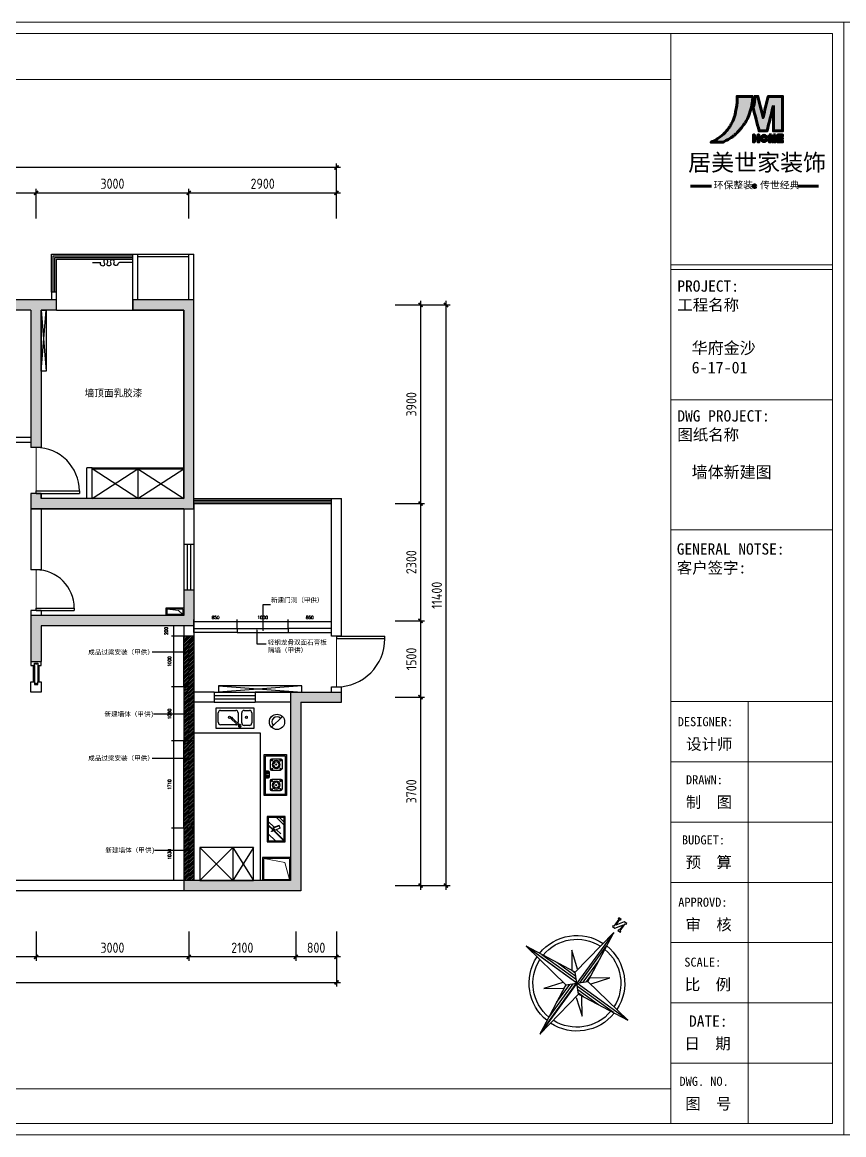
# Model space of a CAD drawing. Extents: x 643133 to 135659452, y -425133 to -387116.
# Drawn here: x 657887 to 674021, y -408958 to -387116 of the extents above; entities that cross this region are included whole.
import ezdxf
from ezdxf.enums import TextEntityAlignment as Align

# ---------------------------------------------------------------- set-up
doc = ezdxf.new("R2010")
doc.units = 0
doc.header["$LTSCALE"] = 10
doc.header["$MEASUREMENT"] = 0
doc.linetypes.add('ACAD_ISO03W100', pattern=[30, 12, -18])
for name, color, linetype in [('30', 30, 'Continuous'), ('34', 34, 'Continuous'), ('38', 38, 'Continuous')]:
    doc.layers.add(name, color=color, linetype=linetype)
doc.layers.add('极细线', color=250, linetype='Continuous', lineweight=9)
doc.layers.add('窗线', color=2, linetype='Continuous', lineweight=20)
doc.styles.add('12354', font='', dxfattribs={"height": 180})
doc.styles.add('ATT', font='')
doc.styles.get("Standard").update_dxf_attribs({"font": 'gbenor.shx', "bigfont": 'gbcbig.shx'})
doc.styles.add('外部标注', font='complex.shx')
doc.styles.get('12354').set_extended_font_data('SimSun')
doc.styles.get('ATT').set_extended_font_data('SimSun')
doc.dimstyles.new('平面布局内部', dxfattribs={"dimtxt": 60, "dimasz": 20, "dimexe": 40, "dimexo": 0, "dimgap": 50, "dimtad": 1, "dimdec": 0, "dimzin": 0, "dimdsep": 46, "dimtxsty": '外部标注', "dimblk": 'ARCHTICK', "dimcen": 5, "dimclrt": 56, "dimadec": 0, "dimazin": 0, "dimtfac": 1, "dimtdec": 0, "dimtmove": 2, "dimatfit": 3, "dimldrblk": 'DOT', "dimfxl": 40, "dimtolj": 1, "dimtzin": 0, "dimarcsym": 0})
pattern_1 = [(45, (23042.46, 0), (-17.6776695, 17.6776695), [])]

# ---------------------------------------------------------------- blocks, each defined once
blk = doc.blocks.new('_ArchTick')
at = {"color": 0, "linetype": 'ByBlock', "const_width": 0.4}
blk.add_lwpolyline([(-0.5, -0.5), (0.5, 0.5)], dxfattribs=at)
blk = doc.blocks.new('A$C64F16D03')
at = {"layer": '34'}
for p, q in [((0, 0), (0, 437)), ((0, 437), (805, 437)), ((805, 437), (805, 0)), ((805, 0), (0, 0))]:
    blk.add_line(p, q, dxfattribs=at)
at = {"layer": '38'}
for p, q in [((23, 23), (23, 414)), ((23, 414), (782, 414)), ((80, 152), (80, 328)), ((115, 304), (83, 336)), ((128, 317), (96, 348)), ((103, 351), (279, 351)), ((195, 250), (182, 237)), ((195, 224), (182, 237)), ((208, 237), (195, 250)), ((208, 237), (195, 224)), ((291, 345), (263, 317)), ((304, 332), (276, 304)), ((310, 312), (310, 149)), ((482, 157), (482, 328)), ((518, 304), (486, 336)), ((531, 317), (499, 348)), ((506, 351), (681, 351)), ((598, 250), (585, 237)), ((598, 224), (585, 237)), ((611, 237), (598, 250)), ((611, 237), (598, 224)), ((694, 345), (666, 317)), ((707, 332), (679, 304)), ((712, 312), (712, 149)), ((782, 414), (782, 23)), ((782, 23), (23, 23)), ((115, 170), (83, 138)), ((128, 157), (96, 125)), ((283, 121), (106, 121)), ((295, 125), (263, 157)), ((306, 139), (276, 170)), ((316, 41), (316, 76)), ((462, 41), (316, 41)), ((336, 96), (444, 96)), ((354, 89), (347, 89)), ((347, 89), (347, 47)), ((347, 47), (354, 47)), ((354, 47), (354, 89)), ((431, 89), (424, 89)), ((424, 89), (424, 47)), ((424, 47), (431, 47)), ((431, 47), (431, 89)), ((462, 76), (462, 41)), ((518, 170), (486, 139)), ((531, 157), (498, 125)), ((686, 121), (509, 121)), ((697, 125), (666, 157)), ((709, 139), (679, 170))]:
    blk.add_line(p, q, dxfattribs=at)
at = {"layer": '38', "extrusion": (0, 0, -1)}
for centre, major_axis, start_param, end_param in [((112, 318), (-24.2, 24.2), 5.791428, 6.791602), ((196, 237), (74, 74), 4.618638, 4.794652), ((196, 237), (0.1, 78.5), 0.002001, 6.285186), ((195, 237), (1.2, 54.2), -0.001459, 6.281726), ((196, 237), (-74, 74), 1.481365, 1.65738), ((269, 311), (-28.8, 28.8), 1.025948, 2.375237), ((515, 318), (24.2, 24.2), 4.220632, 5.220806), ((598, 237), (74, 74), 4.618638, 4.794652), ((598, 237), (-1.5, 78.5), 4.712165, 10.99535), ((597, 237), (1.2, 54.2), -0.001459, 6.281726), ((598, 237), (74, 74), -0.089431, 0.086584), ((672, 311), (28.8, 28.8), -0.544848, 0.80444), ((115, 155), (25.1, 25.1), 2.613084, 3.990153), ((196, 237), (-74, 74), 4.631682, 4.807697), ((196, 237), (-74, 74), 3.053506, 3.22952), ((278, 153), (-22.8, 22.8), 2.472582, 3.751118), ((340, 72), (17, 17), 4.07366, 5.336572), ((438, 73), (-16.7, 16.7), 1.017943, 2.245787), ((518, 155), (25.1, 25.1), 2.613084, 3.990153), ((598, 237), (-74, 74), 4.631682, 4.807697), ((598, 237), (74, 74), 1.482709, 1.658723), ((680, 153), (-22.8, 22.8), 2.472582, 3.751118)]:
    blk.add_ellipse(centre, major_axis=major_axis, ratio=1, start_param=start_param, end_param=end_param, dxfattribs=at)
for centre in [(350, 68), (427, 68)]:
    blk.add_ellipse(centre, major_axis=(15.2, 15.2), ratio=1, dxfattribs=at)
blk = doc.blocks.new('A$C3A500D27')
at = {"layer": '34'}
for p, q in [((750, 390), (0, 390)), ((0, 390), (0, 0)), ((750, 0), (750, 390)), ((0, 0), (750, 0))]:
    blk.add_line(p, q, dxfattribs=at)
at = {"layer": '38'}
for p, q in [((45, 93), (45, 287)), ((91, 338), (194, 338)), ((241, 287), (241, 93)), ((271, 338), (425, 192)), ((286, 358), (440, 211)), ((312, 93), (312, 274)), ((359, 326), (657, 326)), ((704, 274), (704, 93)), ((194, 41), (91, 41)), ((657, 41), (359, 41))]:
    blk.add_line(p, q, dxfattribs=at)
for centre, major_axis, start_param, end_param in [((91, 287), (0, 51.8), 0, 1.570796), ((194, 287), (0, 51.8), 4.712389, 6.283185), ((279, 347), (0, 29.3), 4.486408, 9.853152), ((280, 347), (0, 13.1), -0.559901, 2.287103), ((359, 274), (0, 51.8), 1.149758, 1.570796), ((359, 274), (0, 51.8), 0, 0.644111), ((657, 274), (0, 51.8), 4.712389, 6.283185), ((91, 93), (0, 51.8), 1.570796, 3.141593), ((150, 179), (0, 20.9), 1.570796326794602, 7.853981633974188), ((194, 93), (0, 51.8), 3.141593, 4.712389), ((359, 93), (0, 51.8), 1.570796, 3.141593), ((436, 198), (0, 13.9), -0.34506, 2.072262), ((437, 197), (0, 14.4), 1.987531, 6.022857), ((482, 179), (0, 20.9), 1.57079632679516, 7.853981633974747), ((657, 93), (0, 51.8), 3.141593, 4.712389)]:
    blk.add_ellipse(centre, major_axis=major_axis, ratio=0.9, start_param=start_param, end_param=end_param, dxfattribs=at)
blk = doc.blocks.new('A$C67BE44A5')
at = {"layer": '38'}
h = blk.add_hatch(dxfattribs=at)
h.set_pattern_fill('AR-RROOF', color=256, scale=10, angle=225, style=0)
h.set_pattern_definition([(135, (53484.17, 1336.87), (-215.5261, 574.7364), [3810, -508, 1270, -254]), (135, (53335.1, 1665.55), (418.48, 59.2697), [762, -83.82, 1524, -190.5]), (135, (53547.03, 1579.34), (-813.6112, 1054.28207), [2032, -355.6, 1016, -254])])
h.paths.add_polyline_path([(480, 330), (20, 330), (20, 20), (480, 20)])
h.paths.add_polyline_path([(232, 98), (175, 120), (216, 226), (262, 208), (285, 267, -0.606521), (296, 262)], flags=16)
at = {"layer": '34'}
for p, q in [((0, 0), (0, 350)), ((0, 350), (500, 350)), ((175, 120), (216, 226)), ((183, 117), (224, 223)), ((273, 204), (216, 226)), ((232, 98), (296, 262)), ((262, 208), (285, 267)), ((267, 221), (278, 228)), ((272, 229), (280, 235)), ((272, 217), (275, 220)), ((278, 238), (288, 248)), ((282, 250), (291, 256)), ((284, 258), (292, 263)), ((286, 264), (290, 264)), ((500, 350), (500, 0)), ((232, 98), (175, 120)), ((262, 208), (273, 204)), ((266, 211), (273, 214)), ((500, 0), (0, 0))]:
    blk.add_line(p, q, dxfattribs=at)
blk.add_arc((289, 262), 6.71, 3.1154, 128.0661, dxfattribs=at)
at = {"layer": '38'}
for p, q in [((20, 20), (20, 330)), ((20, 330), (480, 330)), ((480, 330), (480, 20)), ((480, 20), (20, 20))]:
    blk.add_line(p, q, dxfattribs=at)
blk = doc.blocks.new('A$C56AA40B8')
at = {"layer": '34'}
blk.add_circle((150, 150), 150, dxfattribs=at)
at = {"layer": '38'}
blk.add_line((256, 44), (44, 256), dxfattribs=at)
blk.add_arc((150, 150), 100, 315, 135, dxfattribs=at)
blk = doc.blocks.new('A$C2F4C2F6D')
at = {"layer": '34', "lineweight": 70}
h = blk.add_hatch(color=256, dxfattribs=at)
h.dxf.hatch_style = 1
edge = h.paths.add_edge_path()
edge.add_spline(control_points=[(739, 1367), (741, 1347), (745, 1304), (733, 1230), (722, 1159), (703, 1075), (674, 1004), (632, 932), (582, 861), (512, 804), (441, 747), (395, 727), (369, 716)], knot_values=[821.693615, 821.693615, 821.693615, 821.693615, 881.714285, 951.692164, 1042.873539, 1097.88705, 1211.017281, 1271.746573, 1347.160579, 1471.309437, 1537.857957, 1620.799899, 1620.799899, 1620.799899, 1620.799899], weights=[1, 1, 1, 1, 1, 1, 1, 1, 1, 1, 1, 1, 1], degree=3, periodic=0)
edge.add_spline(control_points=[(369, 716), (425, 716), (481, 716), (537, 716)], knot_values=[820.693615, 820.693615, 820.693615, 820.693615, 821.693615, 821.693615, 821.693615, 821.693615], weights=[1, 1, 1, 1], degree=3, periodic=0)
edge.add_spline(control_points=[(537, 716), (556, 726), (602, 749), (661, 783), (716, 827), (755, 866), (797, 912), (831, 959), (870, 1018), (901, 1075), (916, 1136), (936, 1188), (950, 1246), (959, 1299), (962, 1337), (962, 1359), (962, 1367)], knot_values=[0, 0, 0, 0, 63.625453, 157.471195, 201.223304, 273.64864, 324.749062, 388.755508, 445.405141, 541.77799, 574.43262, 635.347493, 707.473665, 753.740434, 797.337565, 820.693615, 820.693615, 820.693615, 820.693615], weights=[1, 1, 1, 1, 1, 1, 1, 1, 1, 1, 1, 1, 1, 1, 1, 1, 1], degree=3, periodic=0)
edge.add_spline(control_points=[(962, 1367), (888, 1367), (814, 1367), (739, 1367)], knot_values=[1620.799899, 1620.799899, 1620.799899, 1620.799899, 1621.799899, 1621.799899, 1621.799899, 1621.799899], weights=[1, 1, 1, 1], degree=3, periodic=0)
edge = h.paths.add_edge_path()
edge.add_spline(control_points=[(1109, 1067), (1084, 1167), (1060, 1267), (1035, 1367)], knot_values=[5, 5, 5, 5, 6, 6, 6, 6], weights=[1, 1, 1, 1], degree=3, periodic=0)
edge.add_spline(control_points=[(1035, 1367), (1020, 1367), (1006, 1367), (991, 1367)], knot_values=[6, 6, 6, 6, 7, 7, 7, 7], weights=[1, 1, 1, 1], degree=3, periodic=0)
edge.add_spline(control_points=[(991, 1367), (992, 1359), (993, 1338), (990, 1299), (982, 1253), (972, 1221), (967, 1205)], knot_values=[7, 7, 7, 7, 30.180111, 71.314603, 122.667075, 171.80595, 171.80595, 171.80595, 171.80595], weights=[1, 1, 1, 1, 1, 1, 1], degree=3, periodic=0)
edge.add_spline(control_points=[(967, 1205), (996, 1096), (1024, 987), (1053, 877)], knot_values=[171.80595, 171.80595, 171.80595, 171.80595, 172.80595, 172.80595, 172.80595, 172.80595], weights=[1, 1, 1, 1], degree=3, periodic=0)
edge.add_spline(control_points=[(1053, 877), (1091, 877), (1128, 877), (1166, 877)], knot_values=[172.80595, 172.80595, 172.80595, 172.80595, 173.80595, 173.80595, 173.80595, 173.80595], weights=[1, 1, 1, 1], degree=3, periodic=0)
edge.add_spline(control_points=[(1166, 877), (1196, 998), (1226, 1118), (1257, 1239)], knot_values=[173.80595, 173.80595, 173.80595, 173.80595, 174.80595, 174.80595, 174.80595, 174.80595], weights=[1, 1, 1, 1], degree=3, periodic=0)
edge.add_spline(control_points=[(1257, 1239), (1257, 1118), (1257, 998), (1257, 877)], knot_values=[0, 0, 0, 0, 1, 1, 1, 1], weights=[1, 1, 1, 1], degree=3, periodic=0)
edge.add_spline(control_points=[(1257, 877), (1301, 877), (1345, 877), (1388, 877)], knot_values=[1, 1, 1, 1, 2, 2, 2, 2], weights=[1, 1, 1, 1], degree=3, periodic=0)
edge.add_spline(control_points=[(1388, 877), (1388, 1041), (1388, 1204), (1388, 1367)], knot_values=[2, 2, 2, 2, 3, 3, 3, 3], weights=[1, 1, 1, 1], degree=3, periodic=0)
edge.add_spline(control_points=[(1388, 1367), (1320, 1367), (1251, 1367), (1183, 1367)], knot_values=[3, 3, 3, 3, 4, 4, 4, 4], weights=[1, 1, 1, 1], degree=3, periodic=0)
edge.add_spline(control_points=[(1183, 1367), (1158, 1267), (1134, 1167), (1109, 1067)], knot_values=[4, 4, 4, 4, 5, 5, 5, 5], weights=[1, 1, 1, 1], degree=3, periodic=0)
h = blk.add_hatch(color=256, dxfattribs=at)
h.dxf.hatch_style = 1
h.paths.add_polyline_path([(1051, 819), (1036, 819), (1036, 777), (986, 777), (986, 819), (971, 819), (971, 719), (986, 719), (986, 762), (1036, 762), (1036, 719), (1051, 719)])
h = blk.add_hatch(color=256, dxfattribs=at)
h.dxf.hatch_style = 1
h.paths.add_polyline_path([(1168, 769, 1), (1077, 769, 1)])
h.paths.add_polyline_path([(1092, 769, -1), (1153, 769, -1)], flags=16)
h = blk.add_hatch(color=256, dxfattribs=at)
h.dxf.hatch_style = 1
h.paths.add_polyline_path([(1213, 804), (1215, 804), (1232, 719), (1253, 719), (1269, 804), (1271, 804), (1271, 719), (1286, 719), (1286, 819), (1256, 819), (1242, 744), (1228, 819), (1198, 819), (1198, 719), (1213, 719)])
h = blk.add_hatch(color=256, dxfattribs=at)
h.dxf.hatch_style = 1
h.paths.add_polyline_path([(1336, 760), (1386, 760), (1386, 776), (1336, 776), (1336, 804), (1388, 804), (1388, 819), (1318, 819), (1318, 804), (1318, 719), (1336, 719), (1388, 719), (1388, 734), (1336, 734)])
h = blk.add_hatch(color=256, dxfattribs=at)
h.dxf.hatch_style = 1
h.paths.add_polyline_path([(1009, 89, 1), (969, 89, 1)])
for p, q in [((1198, 819), (1228, 819)), ((1207, 819), (1222, 819)), ((1215, 804), (1232, 719)), ((1228, 819), (1242, 744)), ((1242, 744), (1256, 819)), ((1253, 719), (1269, 804)), ((1266, 819), (1256, 819)), ((1286, 819), (1256, 819)), ((1253, 719), (1232, 719)), ((376, 89), (76, 89)), ((1601, 89), (1901, 89))]:
    blk.add_line(p, q, dxfattribs=at)
for points in [[(986, 762), (986, 719), (971, 719), (971, 819), (986, 819), (986, 777)], [(1036, 762), (1036, 719), (1051, 719), (1051, 819), (1036, 819), (1036, 777)], [(1215, 804), (1213, 804), (1213, 719), (1198, 719), (1198, 819)], [(1269, 804), (1271, 804), (1271, 719), (1286, 719), (1286, 819)], [(1336, 804), (1388, 804), (1388, 819), (1318, 819), (1318, 804)], [(1336, 719), (1318, 719), (1318, 804)], [(1336, 804), (1336, 776)], [(986, 777), (1036, 777)], [(1036, 762), (986, 762)], [(1336, 734), (1388, 734), (1388, 719), (1318, 719), (1318, 734)], [(1336, 776), (1386, 776), (1386, 760), (1336, 760)], [(1336, 760), (1336, 734)]]:
    blk.add_lwpolyline(points, dxfattribs=at)
for centre, radius in [((1123, 769), 45.5), ((1123, 769), 30.5), ((989, 89), 20)]:
    blk.add_circle(centre, radius, dxfattribs=at)
for points, knots in [([(962, 1367), (962, 1359), (962, 1337), (959, 1299), (950, 1246), (936, 1188), (916, 1136), (901, 1075), (870, 1018), (831, 959), (797, 912), (755, 866), (716, 827), (661, 783), (602, 749), (556, 726), (537, 716), (481, 716), (425, 716), (369, 716), (395, 727), (441, 747), (512, 804), (582, 861), (632, 932), (674, 1004), (703, 1075), (722, 1159), (733, 1230), (745, 1304), (741, 1347), (739, 1367), (814, 1367), (888, 1367), (962, 1367)], [0, 0, 0, 0, 23.35605, 66.953181, 113.21995, 185.346122, 246.260995, 278.915625, 375.288474, 431.938107, 495.944553, 547.044975, 619.470311, 663.22242, 757.068162, 820.693615, 820.693615, 820.693615, 821.693615, 821.693615, 821.693615, 904.635557, 971.184077, 1095.332935, 1170.74694, 1231.476232, 1344.606464, 1399.619975, 1490.80135, 1560.779229, 1620.799899, 1620.799899, 1620.799899, 1621.799899, 1621.799899, 1621.799899, 1621.799899]), ([(1257, 1239), (1257, 1118), (1257, 998), (1257, 877), (1301, 877), (1345, 877), (1388, 877), (1388, 1041), (1388, 1204), (1388, 1367), (1320, 1367), (1251, 1367), (1183, 1367), (1158, 1267), (1134, 1167), (1109, 1067), (1084, 1167), (1060, 1267), (1035, 1367), (1020, 1367), (1006, 1367), (991, 1367), (992, 1359), (993, 1338), (990, 1299), (982, 1253), (972, 1221), (967, 1205), (996, 1096), (1024, 987), (1053, 877), (1091, 877), (1128, 877), (1166, 877), (1196, 998), (1226, 1118), (1257, 1239)], [0, 0, 0, 0, 1, 1, 1, 2, 2, 2, 3, 3, 3, 4, 4, 4, 5, 5, 5, 6, 6, 6, 7, 7, 7, 30.180111, 71.314603, 122.667075, 171.80595, 171.80595, 171.80595, 172.80595, 172.80595, 172.80595, 173.80595, 173.80595, 173.80595, 174.80595, 174.80595, 174.80595, 174.80595])]:
    blk.add_open_spline(points, degree=3, knots=knots, dxfattribs=at)
at = {"layer": '34', "lineweight": 70, "attachment_point": 1}
for s, insert, char_height, width in [('{\\fMicrosoft YaHei|b0|i0|c134|p34;居美世家装饰}', (42, 547), 240, 1991.83), ('{\\fMicrosoft YaHei|b0|i0|c134|p34;环保整装   传世经典}', (406, 155), 100, 2388.72)]:
    blk.add_mtext(s, dxfattribs=dict(at, insert=insert, char_height=char_height, width=width))
blk = doc.blocks.new('A$C07E851D9')
at = {"layer": '38'}
h = blk.add_hatch(dxfattribs=at)
h.set_pattern_fill('LINE', color=256, scale=6.830208, angle=90, style=0)
h.set_pattern_definition([(90, (-25554.993, -3691.864), (-21.68591, 7e-15), [])])
h.paths.add_polyline_path([(498, 640), (569, 569), (569, 1138)])
h.paths.add_polyline_path([(569, 0), (640, 498), (569, 569)])
h = blk.add_hatch(dxfattribs=at)
h.set_pattern_fill('LINE', color=256, scale=6.830208, style=0)
h.set_pattern_definition([(360, (-25554.993, -3691.864), (5e-15, 21.68591), [])])
h.paths.add_polyline_path([(0, 569), (498, 498), (569, 569)])
h.paths.add_polyline_path([(640, 640), (569, 569), (1138, 569)])
at = {"layer": '34'}
for p, q in [((498, 640, 210), (569, 1138, 210)), ((569, 1138, 210), (640, 640, 210)), ((569, 1138, 210), (569, 569, 210)), ((0, 569, 210), (498, 640, 210)), ((640, 640, 210), (1138, 569, 210)), ((0, 569, 210), (569, 569, 210)), ((498, 498, 210), (0, 569, 210)), ((569, 569, 210), (569, 0, 210)), ((569, 569, 210), (1138, 569, 210)), ((1138, 569, 210), (640, 498, 210)), ((569, 0, 210), (498, 498, 210)), ((640, 498, 210), (569, 0, 210))]:
    blk.add_line(p, q, dxfattribs=at)
at = {"layer": '38'}
for p, q in [((356, 783, 210), (498, 676, 210)), ((462, 640, 210), (356, 783, 210)), ((640, 676, 210), (783, 783, 210)), ((783, 783, 210), (676, 640, 210)), ((569, 569, 210), (498, 640, 210)), ((569, 569, 210), (640, 640, 210)), ((498, 498, 210), (569, 569, 210)), ((640, 498, 210), (569, 569, 210)), ((356, 356, 210), (462, 498, 210)), ((498, 462, 210), (356, 356, 210)), ((783, 356, 210), (640, 462, 210)), ((676, 498, 210), (783, 356, 210))]:
    blk.add_line(p, q, dxfattribs=at)
at = {"layer": '38', "elevation": 210}
blk.add_lwpolyline([(540, 1183), (549, 1183), (549, 1174), (522, 1174), (522, 1183), (531, 1183), (531, 1263), (522, 1263), (522, 1272), (549, 1272), (594, 1201), (594, 1263), (585, 1263), (585, 1272), (611, 1272), (611, 1263), (602, 1263), (602, 1183), (611, 1183), (611, 1174), (585, 1174), (540, 1245), (540, 1183)], dxfattribs=at)
at = {"layer": '38'}
for radius, start, end in [(433, 92.5891, 177.4109), (398, 93.5464, 176.4536), (433, 2.5891, 87.4109), (398, 3.5464, 86.4536), (433, 182.5891, 267.4109), (398, 183.5464, 266.4536), (433, 272.5891, 357.4109), (398, 273.5464, 356.4536)]:
    blk.add_arc((569, 569, 210), radius, start, end, dxfattribs=at)
blk = doc.blocks.new('_Dot')
at = {"color": 0, "linetype": 'ByBlock', "lineweight": -2}
blk.add_line((-0.5, 0), (-1, 0), dxfattribs=at)
at = {"color": 0, "linetype": 'ByBlock', "const_width": 0.5}
blk.add_lwpolyline([(-0.25, 0, 1), (0.25, 0, 1)], format="xyb", close=True, dxfattribs=at)
blk = doc.blocks.new('*D322')
at = {"layer": '34', "color": 0, "lineweight": -2}
for p, q in [((661259, -399017), (661259, -398841)), ((662109, -399017), (662109, -398841)), ((661259, -398881), (662109, -398881))]:
    blk.add_line(p, q, dxfattribs=at)
at = {"layer": 'Defpoints', "color": 0}
for p in [(661259, -399017), (662109, -398881), (662109, -399017)]:
    blk.add_point(p, dxfattribs=at)
at = {"layer": '34', "color": 0, "lineweight": -2, "xscale": 20, "yscale": 20, "zscale": 20, "rotation": 180}
blk.add_blockref('_ArchTick', (661259, -398881), dxfattribs=at)
at = {"layer": '34', "color": 0, "lineweight": -2, "xscale": 20, "yscale": 20, "zscale": 20}
blk.add_blockref('_ArchTick', (662109, -398881), dxfattribs=at)
at = {"layer": '34', "color": 56, "insert": (661684, -398801), "char_height": 60, "attachment_point": 5, "style": '外部标注'}
blk.add_mtext('\\A1;850', dxfattribs=at)
blk = doc.blocks.new('*D323')
at = {"layer": '34', "color": 0, "lineweight": -2}
for p, q in [((662109, -399017), (662109, -398841)), ((663109, -399017), (663109, -398841)), ((662109, -398881), (663109, -398881))]:
    blk.add_line(p, q, dxfattribs=at)
at = {"layer": 'Defpoints', "color": 0}
for p in [(662109, -399017), (663109, -398881), (663109, -399017)]:
    blk.add_point(p, dxfattribs=at)
at = {"layer": '34', "color": 0, "lineweight": -2, "xscale": 20, "yscale": 20, "zscale": 20, "rotation": 180}
blk.add_blockref('_ArchTick', (662109, -398881), dxfattribs=at)
at = {"layer": '34', "color": 0, "lineweight": -2, "xscale": 20, "yscale": 20, "zscale": 20}
blk.add_blockref('_ArchTick', (663109, -398881), dxfattribs=at)
at = {"layer": '34', "color": 56, "insert": (662609, -398801), "char_height": 60, "attachment_point": 5, "style": '外部标注'}
blk.add_mtext('\\A1;1000', dxfattribs=at)
blk = doc.blocks.new('*D324')
at = {"layer": '34', "color": 0, "lineweight": -2}
for p, q in [((663109, -399017), (663109, -398841)), ((663959, -399017), (663959, -398841)), ((663109, -398881), (663959, -398881))]:
    blk.add_line(p, q, dxfattribs=at)
at = {"layer": 'Defpoints', "color": 0}
for p in [(663109, -399017), (663959, -398881), (663959, -399017)]:
    blk.add_point(p, dxfattribs=at)
at = {"layer": '34', "color": 0, "lineweight": -2, "xscale": 20, "yscale": 20, "zscale": 20, "rotation": 180}
blk.add_blockref('_ArchTick', (663109, -398881), dxfattribs=at)
at = {"layer": '34', "color": 0, "lineweight": -2, "xscale": 20, "yscale": 20, "zscale": 20}
blk.add_blockref('_ArchTick', (663959, -398881), dxfattribs=at)
at = {"layer": '34', "color": 56, "insert": (663534, -398801), "char_height": 60, "attachment_point": 5, "style": '外部标注'}
blk.add_mtext('\\A1;850', dxfattribs=at)
blk = doc.blocks.new('*D326')
at = {"layer": '34', "color": 0, "lineweight": -2}
for p, q in [((661059, -398967), (660819, -398967)), ((660859, -398967), (660859, -399167)), ((661059, -399167), (660819, -399167))]:
    blk.add_line(p, q, dxfattribs=at)
at = {"layer": 'Defpoints', "color": 0}
for p in [(661059, -398967), (660859, -399167), (661059, -399167)]:
    blk.add_point(p, dxfattribs=at)
at = {"layer": '34', "color": 0, "lineweight": -2, "xscale": 20, "yscale": 20, "zscale": 20}
for p, rotation in [((660859, -398967), 90), ((660859, -399167), 270)]:
    blk.add_blockref('_ArchTick', p, dxfattribs=dict(at, rotation=rotation))
at = {"layer": '34', "color": 56, "insert": (660714, -399067), "char_height": 60, "attachment_point": 5, "rotation": 90, "style": '外部标注'}
blk.add_mtext('\\A1;200', dxfattribs=at)
blk = doc.blocks.new('*D327')
at = {"layer": '34', "color": 0, "lineweight": -2}
for p, q in [((661059, -399167), (660819, -399167)), ((660859, -399167), (660859, -400167)), ((661059, -400167), (660819, -400167))]:
    blk.add_line(p, q, dxfattribs=at)
at = {"layer": 'Defpoints', "color": 0}
for p in [(661059, -399167), (660859, -400167), (661059, -400167)]:
    blk.add_point(p, dxfattribs=at)
at = {"layer": '34', "color": 0, "lineweight": -2, "xscale": 20, "yscale": 20, "zscale": 20}
for p, rotation in [((660859, -399167), 90), ((660859, -400167), 270)]:
    blk.add_blockref('_ArchTick', p, dxfattribs=dict(at, rotation=rotation))
at = {"layer": '34', "color": 56, "insert": (660779, -399667), "char_height": 60, "attachment_point": 5, "rotation": 90, "style": '外部标注'}
blk.add_mtext('\\A1;1000', dxfattribs=at)
blk = doc.blocks.new('*D328')
at = {"layer": '34', "color": 0, "lineweight": -2}
for p, q in [((661059, -400167), (660819, -400167)), ((660859, -400167), (660859, -401227)), ((661059, -401227), (660819, -401227))]:
    blk.add_line(p, q, dxfattribs=at)
at = {"layer": 'Defpoints', "color": 0}
for p in [(661059, -400167), (660859, -401227), (661059, -401227)]:
    blk.add_point(p, dxfattribs=at)
at = {"layer": '34', "color": 0, "lineweight": -2, "xscale": 20, "yscale": 20, "zscale": 20}
for p, rotation in [((660859, -400167), 90), ((660859, -401227), 270)]:
    blk.add_blockref('_ArchTick', p, dxfattribs=dict(at, rotation=rotation))
at = {"layer": '34', "color": 56, "insert": (660779, -400697), "char_height": 60, "attachment_point": 5, "rotation": 90, "style": '外部标注'}
blk.add_mtext('\\A1;1060', dxfattribs=at)
blk = doc.blocks.new('*D329')
at = {"layer": '34', "color": 0, "lineweight": -2}
for p, q in [((661059, -401227), (660819, -401227)), ((660859, -401227), (660859, -402937)), ((661059, -402937), (660819, -402937))]:
    blk.add_line(p, q, dxfattribs=at)
at = {"layer": 'Defpoints', "color": 0}
for p in [(661059, -401227), (660859, -402937), (661059, -402937)]:
    blk.add_point(p, dxfattribs=at)
at = {"layer": '34', "color": 0, "lineweight": -2, "xscale": 20, "yscale": 20, "zscale": 20}
for p, rotation in [((660859, -401227), 90), ((660859, -402937), 270)]:
    blk.add_blockref('_ArchTick', p, dxfattribs=dict(at, rotation=rotation))
at = {"layer": '34', "color": 56, "insert": (660779, -402082), "char_height": 60, "attachment_point": 5, "rotation": 90, "style": '外部标注'}
blk.add_mtext('\\A1;1710', dxfattribs=at)
blk = doc.blocks.new('*D330')
at = {"layer": '34', "color": 0, "lineweight": -2}
for p, q in [((661059, -402937), (660819, -402937)), ((660859, -402937), (660859, -403967)), ((661059, -403967), (660819, -403967))]:
    blk.add_line(p, q, dxfattribs=at)
at = {"layer": 'Defpoints', "color": 0}
for p in [(661059, -402937), (660859, -403967), (661059, -403967)]:
    blk.add_point(p, dxfattribs=at)
at = {"layer": '34', "color": 0, "lineweight": -2, "xscale": 20, "yscale": 20, "zscale": 20}
for p, rotation in [((660859, -402937), 90), ((660859, -403967), 270)]:
    blk.add_blockref('_ArchTick', p, dxfattribs=dict(at, rotation=rotation))
at = {"layer": '34', "color": 56, "insert": (660779, -403452), "char_height": 60, "attachment_point": 5, "rotation": 90, "style": '外部标注'}
blk.add_mtext('\\A1;1030', dxfattribs=at)

msp = doc.modelspace()

# ---------------------------------------------------------------- hatches: boundary and pattern name
at = {"layer": '34'}
for points in [[(658258.8, -392766.8), (658558.8, -392766.8), (658558.8, -392566.8), (658158.8, -392566.8), (657108.8, -392566.8), (657108.8, -392766.8), (658058.8, -392766.8), (658058.8, -395466.8), (658258.8, -395466.8)], [(658258.8, -396366.8), (658058.8, -396366.8), (658058.8, -396666.8), (661258.8, -396666.8), (661258.8, -392566.8), (660058.8, -392566.8), (660058.8, -392766.8), (661058.8, -392766.8), (661058.8, -396466.8), (658258.8, -396466.8)], [(658058.8, -398766.8), (658058.8, -399666.8), (658258.8, -399666.8), (658258.8, -398966.8), (661258.8, -398966.8), (661258.8, -398266.8), (661058.8, -398266.8), (661058.8, -398766.8)], [(663258.8, -400266.8), (663158.8, -400266.8), (663158.8, -403966.8), (661158.8, -403966.8), (661058.8, -403966.8), (661058.8, -404166.8), (661158.8, -404166.8), (663358.8, -404166.8), (663358.8, -400466.8), (664158.8, -400466.8), (664158.8, -400266.8)]]:
    msp.add_hatch(color=256, dxfattribs=at).paths.add_polyline_path(points)
h = msp.add_hatch(dxfattribs=at)
h.set_pattern_fill('ANSI31', color=256, scale=200, style=0)
h.set_pattern_definition(pattern_1)
h.paths.add_polyline_path([(661258.8, -399166.8), (661058.8, -399166.8), (661058.8, -400166.8), (661258.8, -400166.8)])
h = msp.add_hatch(dxfattribs=at)
h.set_pattern_fill('ANSI31', color=256, scale=200, style=0)
h.set_pattern_definition(pattern_1)
h.paths.add_polyline_path([(661258.8, -400266.8), (661258.8, -400166.8), (661058.8, -400166.8), (661058.8, -401226.8), (661258.8, -401226.8), (661258.8, -400466.8)])
h = msp.add_hatch(dxfattribs=at)
h.set_pattern_fill('ANSI31', color=256, scale=200, style=0)
h.set_pattern_definition(pattern_1)
h.paths.add_polyline_path([(661258.8, -401226.8), (661058.8, -401226.8), (661058.8, -402936.8), (661258.8, -402936.8)])
h = msp.add_hatch(dxfattribs=at)
h.set_pattern_fill('ANSI31', color=256, scale=200, style=0)
h.set_pattern_definition(pattern_1)
h.paths.add_polyline_path([(661258.8, -402936.8), (661058.8, -402936.8), (661058.8, -403966.8), (661158.8, -403966.8), (661258.8, -403966.8)])

# ---------------------------------------------------------------- linework, layer by layer
at = {"layer": '30'}
for p, q in [((664058.8, -390466.8), (664058.8, -389886.8)), ((664138.8, -389966.8), (650578.8, -389966.8)), ((655928.8, -390466.8), (658238.8, -390466.8)), ((658078.8, -390466.8), (661238.8, -390466.8)), ((658158.8, -390966.8), (658158.8, -390386.8)), ((658158.8, -390966.8), (658158.8, -390386.8)), ((661078.8, -390466.8), (664138.8, -390466.8)), ((661158.8, -390966.8), (661158.8, -390386.8)), ((661158.8, -390966.8), (661158.8, -390386.8)), ((664058.8, -390966.8), (664058.8, -390386.8)), ((660058.8, -392566.8), (660058.8, -391666.8)), ((660058.8, -391666.8), (660158.8, -391666.8)), ((660158.8, -392566.8), (660158.8, -391666.8)), ((661158.8, -392566.8), (661158.8, -391666.8)), ((661158.8, -391666.8), (661258.8, -391666.8)), ((661258.8, -392566.8), (661258.8, -391666.8)), ((658558.8, -392416.8), (658458.8, -392416.8)), ((658458.8, -392416.8), (658458.8, -392566.8)), ((658558.8, -392766.8), (658558.8, -392416.8)), ((658158.8, -392566.8), (657108.8, -392566.8)), ((658558.8, -392566.8), (658158.8, -392566.8)), ((661258.8, -392566.8), (660058.8, -392566.8)), ((660058.8, -392766.8), (660058.8, -392566.8)), ((661258.8, -396566.8), (661258.8, -392566.8)), ((665208.8, -392666.8), (665788.8, -392666.8)), ((665708.8, -392586.8), (665708.8, -396646.8)), ((665708.8, -392666.8), (666288.8, -392666.8)), ((666208.8, -392586.8), (666208.8, -404146.8)), ((658058.8, -392766.8), (657108.8, -392766.8)), ((658058.8, -392766.8), (658058.8, -395466.8)), ((658558.8, -392766.8), (658258.8, -392766.8)), ((658258.8, -392766.8), (658258.8, -395466.8)), ((661058.8, -392766.8), (660058.8, -392766.8)), ((661058.8, -396466.8), (661058.8, -392766.8)), ((658058.8, -395266.8), (656758.8, -395266.8)), ((658058.8, -395366.8), (656958.8, -395366.8)), ((658258.8, -395466.8), (658058.8, -395466.8)), ((659158.8, -396466.8), (659158.8, -395866.8)), ((659258.8, -395866.8), (659158.8, -395866.8)), ((659258.8, -396466.8), (659258.8, -395866.8)), ((659258.8, -395866.8), (661058.8, -395866.8)), ((658058.8, -396366.8), (658058.8, -397866.8)), ((658258.8, -396366.8), (658058.8, -396366.8)), ((658258.8, -396366.8), (658258.8, -396466.8)), ((661058.8, -396466.8), (658258.8, -396466.8)), ((661258.8, -396566.8), (661258.8, -397366.8)), ((663958.8, -399166.8), (663958.8, -396466.8)), ((663958.8, -396466.8), (664158.8, -396466.8)), ((664158.8, -399066.8), (664158.8, -396466.8)), ((665208.8, -396566.8), (665788.8, -396566.8)), ((665208.8, -396566.8), (665788.8, -396566.8)), ((665708.8, -396486.8), (665708.8, -398946.8)), ((661058.8, -396666.8), (658058.8, -396666.8)), ((658258.8, -396666.8), (658258.8, -397866.8)), ((661058.8, -396666.8), (661058.8, -397366.8)), ((661258.8, -397366.8), (661058.8, -397366.8)), ((658258.8, -397866.8), (658058.8, -397866.8)), ((661258.8, -398266.8), (661058.8, -398266.8)), ((661058.8, -398266.8), (661058.8, -398766.8)), ((661258.8, -398266.8), (661258.8, -399166.8)), ((661058.8, -398616.8), (660708.8, -398616.8)), ((660708.8, -398616.8), (660708.8, -398766.8)), ((658058.8, -398666.8), (658058.8, -399666.8)), ((658258.8, -398666.8), (658058.8, -398666.8)), ((661058.8, -398766.8), (658058.8, -398766.8)), ((658258.8, -398666.8), (658258.8, -398766.8)), ((665708.8, -398786.8), (665708.8, -400446.8)), ((658258.8, -398966.8), (658258.8, -399666.8)), ((661258.8, -398966.8), (658258.8, -398966.8)), ((661058.8, -398966.8), (661058.8, -399166.8)), ((665208.8, -398866.8), (665788.8, -398866.8)), ((665208.8, -398866.8), (665788.8, -398866.8)), ((661258.8, -399166.8), (661058.8, -399166.8)), ((664158.8, -399166.8), (663958.8, -399166.8)), ((664158.8, -399166.8), (664158.8, -399066.8)), ((658058.8, -399666.8), (658258.8, -399666.8)), ((658183.8, -400266.8), (658133.8, -400266.8)), ((661058.8, -400166.8), (661058.8, -401226.8)), ((661258.8, -400166.8), (661058.8, -400166.8)), ((661258.8, -400166.8), (661258.8, -400266.8)), ((661658.8, -400266.8), (661258.8, -400266.8)), ((661658.8, -400266.8), (661658.8, -400466.8)), ((662458.8, -400266.8), (662458.8, -400466.8)), ((663258.8, -400266.8), (662458.8, -400266.8)), ((663158.8, -400266.8), (663158.8, -403966.8)), ((663258.8, -400266.8), (664158.8, -400266.8)), ((663958.8, -400166.8), (664158.8, -400166.8)), ((663958.8, -400266.8), (663958.8, -400166.8)), ((664158.8, -400466.8), (664158.8, -400166.8)), ((665208.8, -400366.8), (665788.8, -400366.8)), ((665208.8, -400366.8), (665788.8, -400366.8)), ((665708.8, -400286.8), (665708.8, -404146.8)), ((661658.8, -400466.8), (661258.8, -400466.8)), ((661258.8, -400466.8), (661258.8, -401226.8)), ((663158.8, -400466.8), (662458.8, -400466.8)), ((663358.8, -400466.8), (663358.8, -404166.8)), ((663358.8, -400466.8), (664158.8, -400466.8)), ((661258.8, -401226.8), (661058.8, -401226.8)), ((661258.8, -402936.8), (661058.8, -402936.8)), ((661058.8, -402936.8), (661058.8, -403966.8)), ((661258.8, -402936.8), (661258.8, -403966.8)), ((662608.8, -403516.8), (662608.8, -403966.8)), ((663158.8, -403516.8), (662608.8, -403516.8)), ((658158.8, -403966.8), (652658.8, -403966.8)), ((661158.8, -403966.8), (658158.8, -403966.8)), ((661058.8, -403966.8), (661058.8, -404166.8)), ((663158.8, -403966.8), (661158.8, -403966.8)), ((665208.8, -404066.8), (665788.8, -404066.8)), ((665708.8, -404066.8), (666288.8, -404066.8)), ((658158.8, -404166.8), (652258.8, -404166.8)), ((661158.8, -404166.8), (658158.8, -404166.8)), ((663358.8, -404166.8), (661158.8, -404166.8)), ((658158.8, -404966.8), (658158.8, -405546.8)), ((658158.8, -404966.8), (658158.8, -405546.8)), ((661158.8, -404966.8), (661158.8, -405546.8)), ((661158.8, -404966.8), (661158.8, -405546.8)), ((663258.8, -404966.8), (663258.8, -405546.8)), ((663258.8, -404966.8), (663258.8, -405546.8)), ((664058.8, -404966.8), (664058.8, -405546.8)), ((658238.8, -405466.8), (656778.8, -405466.8)), ((661238.8, -405466.8), (658078.8, -405466.8)), ((663338.8, -405466.8), (661078.8, -405466.8)), ((664138.8, -405466.8), (663178.8, -405466.8)), ((664058.8, -405466.8), (664058.8, -406046.8)), ((650578.8, -405966.8), (664138.8, -405966.8))]:
    msp.add_line(p, q, dxfattribs=at)
for points in [[(658258.8, -396366.8), (658058.8, -396366.8), (658058.8, -396666.8), (661258.8, -396666.8), (661258.8, -392566.8), (660058.8, -392566.8), (660058.8, -392766.8), (661058.8, -392766.8), (661058.8, -396466.8), (658258.8, -396466.8), (658258.8, -396366.8)], [(658058.8, -399666.8), (658058.8, -399746.8), (658125, -399746.8), (658125, -399696.8), (658192.6, -399696.8), (658192.6, -399746.8), (658258.8, -399746.8), (658258.8, -399666.8)], [(658258.8, -400266.8), (658058.8, -400266.8), (658058.8, -400066.8), (658125, -400066.8), (658125, -400116.8), (658192.6, -400116.8), (658192.6, -400066.8), (658258.8, -400066.8), (658258.8, -400266.8)]]:
    msp.add_lwpolyline(points, dxfattribs=at)
at = {"layer": '34'}
for p, q in [((658492.1, -392416.8), (658492.1, -391700.1)), ((658492.1, -391700.1), (660058.8, -391700.1)), ((658525.5, -392416.8), (658525.5, -391733.5)), ((658525.5, -391733.5), (660058.8, -391733.5)), ((658558.8, -392766.8), (660058.8, -392766.8)), ((658158.8, -396366.8), (658158.8, -396316.8)), ((658158.8, -396316.8), (659008.8, -396316.8)), ((658158.8, -396366.8), (659008.8, -396366.8)), ((659008.8, -396316.8), (659008.8, -396366.8)), ((661258.8, -396500.1), (663958.8, -396500.1)), ((661258.8, -396533.5), (663958.8, -396533.5)), ((662178.8, -396566.8), (663038.8, -396566.8)), ((661125.5, -397366.8), (661125.5, -398266.8)), ((661192.1, -397366.8), (661192.1, -398266.8)), ((658158.8, -398666.8), (658158.8, -398616.8)), ((658158.8, -398616.8), (658908.8, -398616.8)), ((658908.8, -398616.8), (658908.8, -398666.8)), ((658158.8, -398666.8), (658908.8, -398666.8)), ((661038.8, -398636.8), (660728.8, -398636.8)), ((660728.8, -398636.8), (660728.8, -398746.8)), ((661038.8, -398746.8), (660728.8, -398746.8)), ((661038.8, -398636.8), (661038.8, -398746.8)), ((662108.8, -399016.8), (663108.8, -399016.8)), ((661058.8, -400166.8), (661058.8, -399166.8)), ((661258.8, -399166.8), (661258.8, -400166.8)), ((662108.8, -399096.8), (663108.8, -399096.8)), ((664058.8, -399166.8), (664058.8, -399216.8)), ((664058.8, -399166.8), (665008.8, -399166.8)), ((664058.8, -399216.8), (665008.8, -399216.8)), ((665008.8, -399216.8), (665008.8, -399166.8)), ((661258.8, -400266.8), (661258.8, -400466.8)), ((661658.8, -400333.5), (662458.8, -400333.5)), ((661658.8, -400400.1), (662458.8, -400400.1)), ((661058.8, -402936.8), (661058.8, -401226.8)), ((661258.8, -401066.8), (662558.8, -401066.8)), ((661258.8, -401226.8), (661258.8, -402936.8)), ((662558.8, -401066.8), (662558.8, -403966.8)), ((661376.2, -403316.8), (662026.2, -403966.8)), ((662026.2, -403316.8), (661376.2, -403966.8)), ((662026.2, -403316.8), (662026.2, -403966.8)), ((662426.2, -403316.8), (662026.2, -403966.8)), ((662026.2, -403316.8), (662426.2, -403966.8))]:
    msp.add_line(p, q, dxfattribs=at)
at = {"layer": '34', "color": 251}
for p, q in [((658258.8, -392766.8), (658358.8, -393966.8)), ((658258.8, -393966.8), (658358.8, -392766.8)), ((661738.6, -400142.6), (663377.4, -400266.8)), ((663377.4, -400142.6), (661738.6, -400266.8))]:
    msp.add_line(p, q, dxfattribs=at)
at = {"layer": '34', "color": 1}
for p, q in [((658141.4, -399708.6), (658175.8, -399708.6)), ((658158.6, -399694), (658158.6, -399724.9)), ((658141.4, -400105), (658175.8, -400105)), ((658158.6, -400119.5), (658158.6, -400088.7))]:
    msp.add_line(p, q, dxfattribs=at)
at = {"layer": '34', "color": 4}
for p, q in [((658105, -399746.8), (658105, -400066.8)), ((658125, -399746.8), (658125, -400066.8)), ((658192.6, -399746.8), (658192.6, -400066.8)), ((658212.6, -399746.8), (658212.6, -400066.8))]:
    msp.add_line(p, q, dxfattribs=at)
at = {"layer": '34'}
msp.add_lwpolyline([(660043.1, -391831.4), (659814.5, -391831.4, 0.3193219), (659765.5, -391866.2, -1.0604581), (659692.5, -391835.9, 1.7092371), (659623.3, -391840.1, -1.9463262), (659559.7, -391836.9, 2.0696578), (659496.9, -391836.9, -1.9119515), (659431.2, -391841.1), (659328.8, -391841.1), (659264, -391841.1)], format="xyb", dxfattribs=at)
at = {"layer": '34', "color": 1}
for points in [[(658258.8, -392766.8), (658358.8, -392766.8), (658358.8, -393966.8), (658258.8, -393966.8)], [(661738.6, -400266.8), (663377.4, -400266.8), (663377.4, -400142.6), (661738.6, -400142.6)]]:
    msp.add_lwpolyline(points, close=True, dxfattribs=at)
at = {"layer": '34'}
for points in [[(662108.8, -399096.8), (661258.8, -399096.8), (661258.8, -399016.8), (662108.8, -399016.8)], [(663108.8, -399096.8), (663958.8, -399096.8), (663958.8, -399016.8), (663108.8, -399016.8)], [(658105, -399746.8), (658095, -399746.8), (658095, -399756.8), (658105, -399756.8)], [(658212.6, -399746.8), (658222.6, -399746.8), (658222.6, -399756.8), (658212.6, -399756.8)], [(658105, -400066.8), (658095, -400066.8), (658095, -400056.8), (658105, -400056.8)], [(658212.6, -400066.8), (658222.6, -400066.8), (658222.6, -400056.8), (658212.6, -400056.8)], [(661376.2, -403966.8), (662426.2, -403966.8), (662426.2, -403316.8), (661376.2, -403316.8)]]:
    msp.add_lwpolyline(points, close=True, dxfattribs=at)
at = {"layer": '34', "color": 1}
for centre in [(658158.8, -399708.6), (658158.8, -400105), (658158.8, -400105)]:
    msp.add_circle(centre, 11.8, dxfattribs=at)
at = {"layer": '38', "lineweight": 13}
for p, q in [((643132.8, -387115.9), (674021.2, -387115.9)), ((674021.2, -387115.9), (704909.5, -387115.9)), ((674021.2, -408958.3), (674021.2, -387115.9)), ((674021.2, -408958.3), (674021.2, -387115.9)), ((674021.2, -387115.9), (674021.2, -408958.3)), ((674021.2, -408958.3), (674021.2, -387115.9)), ((674021.2, -408958.3), (643132.8, -408958.3)), ((704909.5, -408958.3), (674021.2, -408958.3))]:
    msp.add_line(p, q, dxfattribs=at)
at = {"layer": '38', "lineweight": 5}
for p, q in [((643355, -387338.1), (673798.9, -387338.1)), ((670626.1, -387338.1), (670626.1, -408736.1)), ((673798.9, -387338.1), (673798.9, -408736.1)), ((646076.2, -388237.8), (670626.1, -388237.8)), ((670626.1, -391881.6), (673798.9, -391881.6)), ((670626.1, -391971.1), (673798.9, -391971.1)), ((670626.1, -394526.7), (673798.9, -394526.7)), ((670626.1, -397082.2), (673798.9, -397082.2)), ((670626.1, -400454.6), (673798.9, -400454.6)), ((672142, -400454.6), (672142, -408736.1)), ((673798.9, -401637.6), (670626.1, -401637.6)), ((673798.9, -402820.7), (670626.1, -402820.7)), ((673798.9, -404003.8), (670626.1, -404003.8)), ((673798.9, -405186.9), (670626.1, -405186.9)), ((673798.9, -406370), (670626.1, -406370)), ((673798.9, -407553), (670626.1, -407553)), ((670626.1, -408053.9), (643355, -408053.9)), ((673798.9, -408736.1), (643355, -408736.1))]:
    msp.add_line(p, q, dxfattribs=at)
at = {"layer": '38'}
for p, q in [((658458.8, -391666.8), (660058.8, -391666.8)), ((658458.8, -392416.8), (658458.8, -391666.8)), ((658558.8, -392416.8), (658558.8, -391766.8)), ((658558.8, -391766.8), (660058.8, -391766.8)), ((660158.8, -391666.8), (661158.8, -391666.8)), ((660158.8, -391716.8), (661158.8, -391716.8)), ((661258.8, -396466.8), (663958.8, -396466.8)), ((661258.8, -396566.8), (663958.8, -396566.8)), ((661058.8, -397366.8), (661058.8, -398266.8)), ((661258.8, -397366.8), (661258.8, -398266.8)), ((661658.8, -400266.8), (662458.8, -400266.8)), ((661658.8, -400466.8), (662458.8, -400466.8))]:
    msp.add_line(p, q, dxfattribs=at)
at = {"layer": '38', "linetype": 'ACAD_ISO03W100', "ltscale": 20}
for p, q in [((659258.8, -395886.8), (661058.8, -395886.8)), ((660158.8, -396466.8), (659258.8, -395886.8)), ((659258.8, -396466.8), (660158.8, -395886.8)), ((660158.8, -395886.8), (660158.8, -396466.8)), ((660158.8, -396466.8), (661058.8, -395886.8)), ((660158.8, -395886.8), (661058.8, -396466.8))]:
    msp.add_line(p, q, dxfattribs=at)
at = {"layer": '38'}
for centre, radius, start, end in [((658158.8, -396316.8), 850, 0, 90), ((658158.8, -398616.8), 750, 0, 90), ((664058.8, -399216.8), 950, 270, 0)]:
    msp.add_arc(centre, radius, start, end, dxfattribs=at)
at = {"layer": '极细线'}
for p, q in [((658158.8, -396316.8), (658158.8, -395466.8)), ((658158.8, -398616.8), (658158.8, -397866.8)), ((660958.8, -398665.2), (660728.8, -398636.8)), ((661038.8, -398746.8), (660958.8, -398665.2)), ((664058.8, -399216.8), (664058.8, -400166.8)), ((663043.4, -403613.5), (662628.8, -403536.8)), ((663138.8, -403946.8), (663043.4, -403613.5))]:
    msp.add_line(p, q, dxfattribs=at)
at = {"layer": '窗线'}
for p, q in [((662628.8, -403536.8), (662628.8, -403946.8)), ((663138.8, -403536.8), (662628.8, -403536.8)), ((663138.8, -403536.8), (663138.8, -403946.8)), ((663138.8, -403946.8), (662628.8, -403946.8))]:
    msp.add_line(p, q, dxfattribs=at)

# ---------------------------------------------------------------- block references
for name, p, rotation in [('A$C3A500D27', (662438.9, -400584.8), 180), ('A$C64F16D03', (662639.5, -401495.5), 270)]:
    msp.add_blockref(name, p, dxfattribs=dict(rotation=rotation))
at = {"xscale": -1, "rotation": 90}
msp.add_blockref('A$C67BE44A5', (663050.1, -402710.1), dxfattribs=at)
at = {"layer": '30', "xscale": 80, "yscale": 80, "zscale": 80}
for p in [(664058.8, -389966.8), (658158.8, -390466.8), (661158.8, -390466.8), (664058.8, -390466.8), (658158.8, -405466.8), (661158.8, -405466.8), (663258.8, -405466.8), (664058.8, -405466.8), (664058.8, -405966.8)]:
    msp.add_blockref('_ArchTick', p, dxfattribs=at)
at = {"layer": '30'}
for name, p, xscale, yscale, zscale, rotation in [('_ArchTick', (658158.8, -390466.8), 80, 80, 80, 180), ('_ArchTick', (661158.8, -390466.8), 80, 80, 80, 180), ('_ArchTick', (665708.8, -392666.8), 80, 80, 80, 90), ('_ArchTick', (666208.8, -392666.8), 80, 80, 80, 90), ('_ArchTick', (665708.8, -396566.8), 80, 80, 80, 270), ('_ArchTick', (665708.8, -396566.8), 80, 80, 80, 90), ('_ArchTick', (665708.8, -398866.8), 80, 80, 80, 270), ('_ArchTick', (665708.8, -398866.8), 80, 80, 80, 90), ('_ArchTick', (665708.8, -400366.8), 80, 80, 80, 270), ('_ArchTick', (665708.8, -400366.8), 80, 80, 80, 90), ('_ArchTick', (665708.8, -404066.8), 80, 80, 80, 270), ('_ArchTick', (666208.8, -404066.8), 80, 80, 80, 270), ('A$C07E851D9', (669052.8, -407706.6, -455.9), -2.167603200084995, 2.167603200039594, 2.167603200058267, 323.9884921281784), ('_ArchTick', (658158.8, -405466.8), 80, 80, 80, 180), ('_ArchTick', (661158.8, -405466.8), 80, 80, 80, 180), ('_ArchTick', (663258.8, -405466.8), 80, 80, 80, 180)]:
    msp.add_blockref(name, p, dxfattribs=dict(at, xscale=xscale, yscale=yscale, zscale=zscale, rotation=rotation))
at = {"layer": '30', "rotation": 90}
msp.add_blockref('A$C56AA40B8', (663040.9, -401002.2), dxfattribs=at)
at = {"layer": '34', "xscale": 1.378752506629098, "yscale": 1.37875250664365, "zscale": 1.378752506635597}
msp.add_blockref('A$C2F4C2F6D', (670906.9, -390458), dxfattribs=at)

# ---------------------------------------------------------------- texts
at = {"layer": '30', "char_height": 200, "attachment_point": 5}
for s, insert in [('3000', (659658.8, -390286.8)), ('2900', (662608.8, -390286.8)), ('3000', (659658.8, -405286.8)), ('2100', (662208.8, -405286.8)), ('800', (663658.8, -405286.8))]:
    msp.add_mtext(s, dxfattribs=dict(at, insert=insert))
at = {"layer": '30', "char_height": 200, "attachment_point": 5, "rotation": 90}
for s, insert in [('3900', (665528.8, -394616.8)), ('2300', (665528.8, -397716.8)), ('11400', (666028.8, -398366.8)), ('1500', (665528.8, -399616.8)), ('3700', (665528.8, -402216.8))]:
    msp.add_mtext(s, dxfattribs=dict(at, insert=insert))
at = {"layer": '34', "style": '12354'}
for s, height, p in [('PROJECT:', 222.22, (670753.3, -392295)), ('工程名称', 222.22, (670753.3, -392664.3)), ('DWG PROJECT:', 222.218, (670753.3, -394844)), ('图纸名称', 222.22, (670753.3, -395213.2)), ('GENERAL NOTSE:', 222.218, (670741.9, -397457.8)), ('客户签字:', 222.22, (670741.9, -397827.1)), ('DESIGNER:', 177.77, (670761, -400848)), ('设计师', 222.22, (670926.2, -401289.2)), ('DRAWN:', 177.77, (670922.2, -401987.9)), ('制  图', 222.22, (670919.9, -402427.6)), ('BUDGET:', 177.77, (670842.9, -403169.2)), ('预  算', 222.22, (670914.9, -403608.9)), ('APPROVD:', 177.77, (670770.7, -404392.7)), ('审  核', 222.22, (670913.2, -404832.4)), ('SCALE:', 177.77, (670889.2, -405569.1)), ('比  例', 222.22, (670899.6, -406008.8)), ('DATE:', 222.22, (670983.2, -406726.3)), ('日  期', 222.22, (670892.2, -407166)), ('DWG. NO.', 177.77, (670795.2, -407909.4)), ('图  号', 222.22, (670908, -408349.1))]:
    msp.add_text(s, height=height, dxfattribs=at).set_placement(p, align=Align.MIDDLE_LEFT)
at = {"layer": '34', "linetype": 'ByBlock', "lineweight": -3, "attachment_point": 1, "style": 'ATT'}
for s, insert, char_height, width in [('华府金沙6-17-01', (671034.1, -393395.7), 230.4, 1957.949), ('墙顶面乳胶漆', (659114.1, -394327.1), 138.24, 1174.769), ('墙体新建图', (671034.1, -395832.3), 230.4, 1957.949), ('新建门洞（甲供）', (662772.4, -398414.8), 92.16, 1281.278), ('轻钢龙骨双面石膏板隔墙（甲供）', (662708.5, -399244.4), 92.16, 1281.278), ('成品过梁安装（甲供）', (659182.7, -399437.8), 92.16, 1281.278), ('新建墙体（甲供)', (659503.4, -400652.9), 92.16, 1018.316), ('成品过梁安装（甲供）', (659182.7, -401517.9), 92.16, 1281.278), ('新建墙体（甲供)', (659522.1, -403326.5), 92.16, 1018.316)]:
    msp.add_mtext(s, dxfattribs=dict(at, insert=insert, char_height=char_height, width=width))

# ---------------------------------------------------------------- dimensions: what is measured, and where the dimension line sits
at = {"layer": '34'}
for base, p1, p2, picture, middle in [((662108.8, -398881), (661258.8, -399016.8), (662108.8, -399016.8), '*D322', (661683.8, -398801)), ((663108.8, -398881), (662108.8, -399016.8), (663108.8, -399016.8), '*D323', (662608.8, -398801)), ((663958.8, -398881), (663108.8, -399016.8), (663958.8, -399016.8), '*D324', (663533.8, -398801))]:
    dim = msp.add_linear_dim(base=base, p1=p1, p2=p2, dimstyle='平面布局内部', dxfattribs=at)
    dim.commit()
    dim.dimension.update_dxf_attribs({"geometry": picture, "text_midpoint": middle})
for base, p1, p2, picture, middle in [((660859.4, -399166.8), (661058.8, -398966.8), (661058.8, -399166.8), '*D326', (660714.4, -399066.8)), ((660859.4, -400166.8), (661058.8, -399166.8), (661058.8, -400166.8), '*D327', (660779.4, -399666.8)), ((660859.4, -401226.8), (661058.8, -400166.8), (661058.8, -401226.8), '*D328', (660779.4, -400696.8)), ((660859.4, -402936.8), (661058.8, -401226.8), (661058.8, -402936.8), '*D329', (660779.4, -402081.8)), ((660859.4, -403966.8), (661058.8, -402936.8), (661058.8, -403966.8), '*D330', (660779.4, -403451.8))]:
    dim = msp.add_linear_dim(base=base, p1=p1, p2=p2, angle=90, dimstyle='平面布局内部', dxfattribs=at)
    dim.commit()
    dim.dimension.update_dxf_attribs({"geometry": picture, "text_midpoint": middle})

# ---------------------------------------------------------------- leaders
for points in [[(662619.7, -399059.9), (662619.7, -398546.3), (662760.3, -398546.3)], [(662494.8, -399047), (662494.8, -399322.5), (662675.7, -399322.5)], [(661167.5, -399486.7), (660436, -399486.7)], [(661198.9, -400700.9), (660467.3, -400700.9)], [(661167.5, -401574.1), (660436, -401574.1)], [(661217.5, -403374.5), (660486, -403374.5)]]:
    msp.add_leader(points, dimstyle='平面布局内部', override={"dimgap": 50, "dimtad": 0}, dxfattribs=at)

doc.saveas('drawing.dxf')
